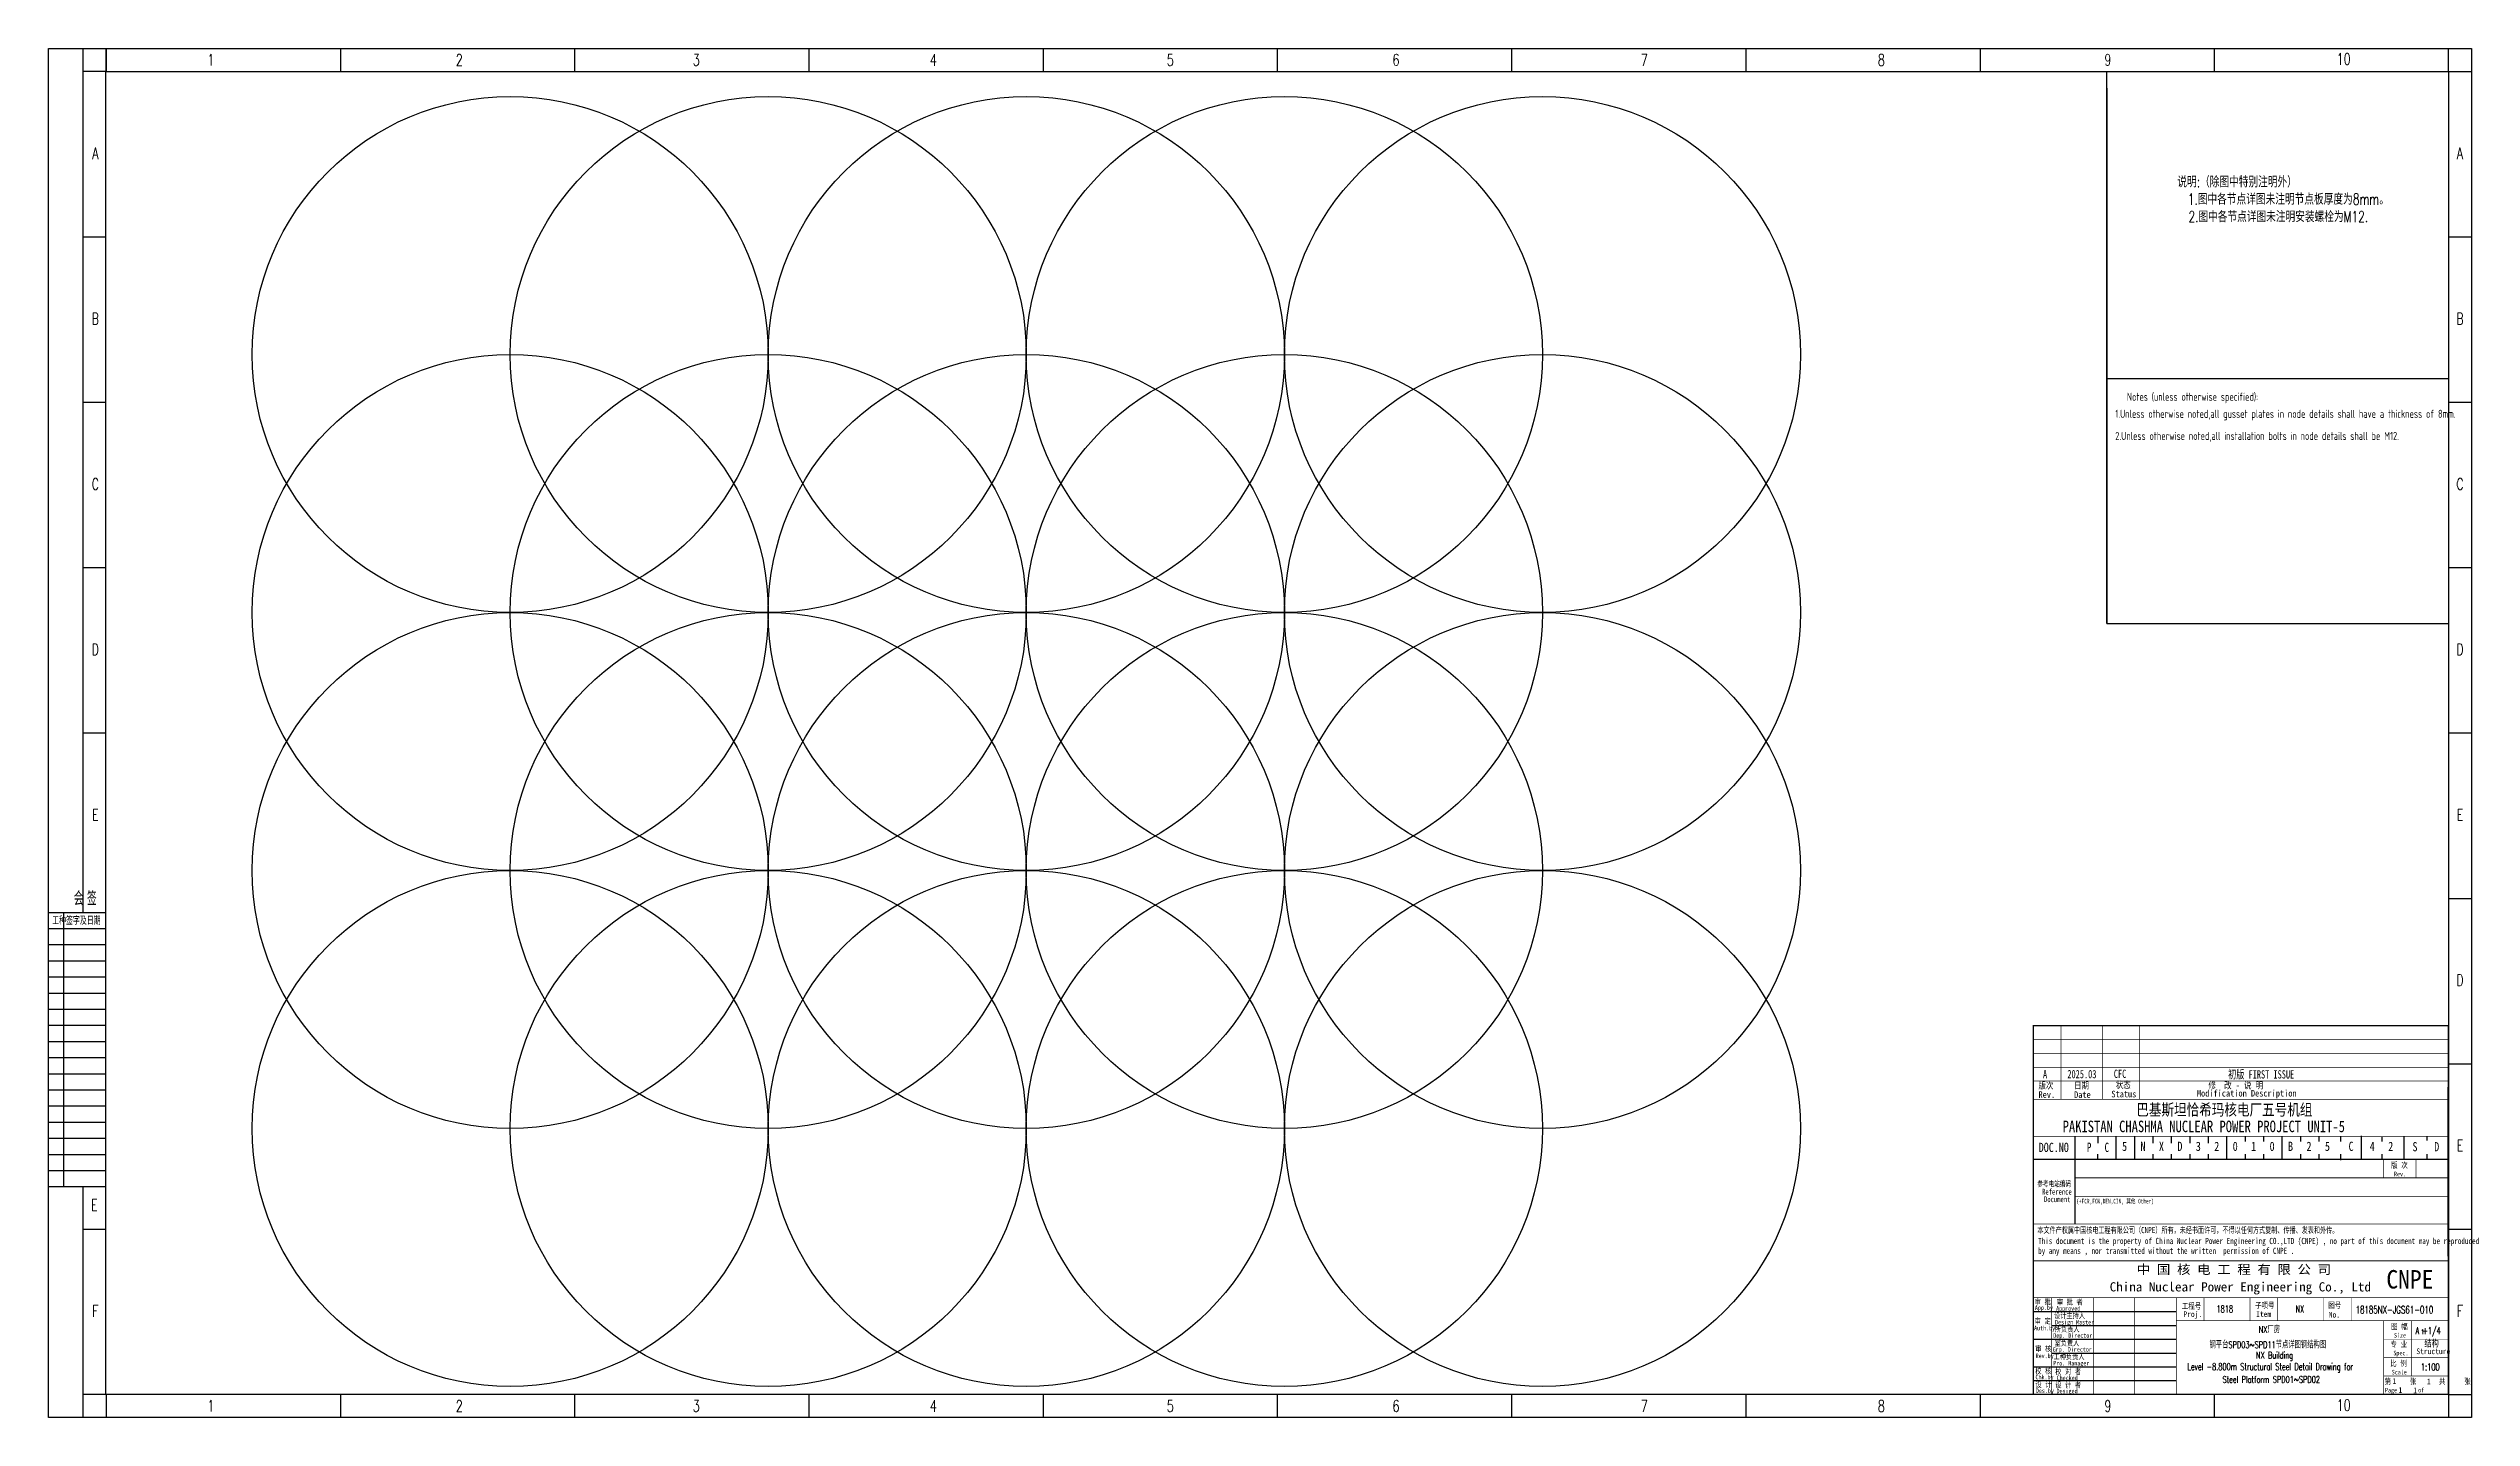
# Model space of a CAD drawing. Extents: x 8986 to 134227, y 7133 to 940687.
# Drawn here: x 15804 to 120905, y 80669 to 140069 of the extents above; entities that cross this region are included whole.
import ezdxf
from ezdxf.enums import TextEntityAlignment as Align

# ---------------------------------------------------------------- set-up
doc = ezdxf.new("R2010")
doc.units = 0
doc.linetypes.add('CONTINOUS', pattern=[0])
doc.layers.get('0').update_dxf_attribs({"linetype": 'CONTINUOUS'})
for name, color, linetype in [('1', 1, 'CONTINUOUS'), ('C77(文本)', 3, 'CONTINUOUS'), ('PDIM', 3, 'CONTINUOUS'), ('PUB_TEXT', 7, 'CONTINUOUS'), ('TK', 7, 'CONTINUOUS'), ('图框', 4, 'CONTINOUS'), ('标注', 3, 'CONTINUOUS')]:
    doc.layers.add(name, color=color, linetype=linetype)
doc.styles.add('1', font='ROMANS', dxfattribs={"width": 0.7, "bigfont": 'HZTXT'})
doc.styles.add('bine', font='binee.shx', dxfattribs={"width": 0.7, "bigfont": 'binec.shx'})
doc.styles.add('CHINESE-3', font='romand.shx', dxfattribs={"width": 0.8, "bigfont": 'ochinese.shx'})
doc.styles.add('HZ', font='TXT.shx', dxfattribs={"width": 0.7, "bigfont": 'hz.shx'})
doc.styles.add('RH', font='romans.shx', dxfattribs={"width": 0.7, "bigfont": 'hz.shx'})
doc.styles.add('ROMAND', font='romand.shx', dxfattribs={"width": 0.7, "bigfont": 'ochinese.shx'})
doc.styles.add('TSSD_Rein', font='Tssdeng.shx', dxfattribs={"width": 0.7, "bigfont": 'hztxt.shx'})
doc.styles.add('宋体', font='', dxfattribs={"width": 0.7})
doc.styles.add('汉字', font='STFANGSO.TTF', dxfattribs={"width": 0.8, "height": 4})
doc.styles.get('宋体').set_extended_font_data('SimSun')

# ---------------------------------------------------------------- blocks, each defined once
blk = doc.blocks.new('*U45')
at = {"layer": '图框'}
blk.add_line((0, 500), (0, -500), dxfattribs=at)
blk = doc.blocks.new('*U46')
at = {"color": 0, "linetype": 'ByBlock', "lineweight": -2, "transparency": 16777216}
for p in [(0, 0), (10160, 0), (20320, 0), (30480, 0), (40640, 0), (50800, 0), (60960, 0), (71120, 0), (81280, 0), (91440, 0)]:
    blk.add_blockref('*U45', p, dxfattribs=at)
blk = doc.blocks.new('*U47')
at = {"layer": '图框'}
blk.add_line((0, 500), (0, -500), dxfattribs=at)
blk = doc.blocks.new('*U48')
at = {"color": 0, "linetype": 'ByBlock', "lineweight": -2, "transparency": 16777216}
for p in [(0, 0), (10160, 0), (20320, 0), (30480, 0), (40640, 0), (50800, 0), (60960, 0), (71120, 0), (81280, 0), (91440, 0)]:
    blk.add_blockref('*U47', p, dxfattribs=at)
blk = doc.blocks.new('会签')
at = {"color": 0}
for p, q in [((3629.7, -1305.7), (3604.7, -1305.7)), ((3629.7, -1312.7), (3604.7, -1312.7)), ((3611.4, -1424.7), (3611.4, -1305.7)), ((3629.7, -1319.7), (3604.7, -1319.7)), ((3629.7, -1326.7), (3604.7, -1326.7)), ((3629.7, -1333.7), (3604.7, -1333.7)), ((3629.7, -1340.7), (3604.7, -1340.7)), ((3629.7, -1347.7), (3604.7, -1347.7)), ((3629.7, -1354.7), (3604.7, -1354.7)), ((3629.7, -1361.7), (3604.7, -1361.7)), ((3629.7, -1368.7), (3604.7, -1368.7)), ((3629.7, -1375.7), (3604.7, -1375.7)), ((3629.7, -1382.7), (3604.7, -1382.7)), ((3629.7, -1389.7), (3604.7, -1389.7)), ((3629.7, -1396.7), (3604.7, -1396.7)), ((3629.7, -1403.7), (3604.7, -1403.7)), ((3629.7, -1410.7), (3604.7, -1410.7)), ((3629.7, -1417.7), (3604.7, -1417.7)), ((3629.7, -1424.7), (3604.7, -1424.7))]:
    blk.add_line(p, q, dxfattribs=at)
at = {"color": 0, "style": 'bine', "width": 0.7}
for s, height, p in [('会 签  ', 6, (3622.2, -1302.5)), ('工种签字及日期', 3.3, (3616.8, -1310.9))]:
    blk.add_text(s, height=height, dxfattribs=at).set_placement(p, align=Align.CENTER)

msp = doc.modelspace()

# ---------------------------------------------------------------- linework, layer by layer
at = {"color": 1}
for p, q in [((105091, 115123), (105091, 139069)), ((105091, 125747), (119905, 125747)), ((105091, 115123), (119905, 115123))]:
    msp.add_line(p, q, dxfattribs=at)
at = {"color": 4, "linetype": 'Continuous'}
msp.add_line((103697, 92869), (103697, 89069), dxfattribs=at)
at = {"color": 4}
msp.add_line((104697, 92869), (104697, 92569), dxfattribs=at)
for centre in [(35832, 126789), (47025, 126789), (58218, 126789), (69412, 126789), (80605, 126789), (35832, 115596), (47025, 115596), (58218, 115596), (69412, 115596), (80605, 115596), (35832, 104402), (47025, 104402), (58218, 104402), (69412, 104402), (80605, 104402), (35832, 93209), (47025, 93209), (58218, 93209), (69412, 93209), (80605, 93209)]:
    msp.add_circle(centre, 11193)
at = {"layer": '1', "color": 4}
for p, q in [((119864, 95005), (119864, 95005)), ((119864, 95005), (119864, 95005)), ((119864, 95005), (119864, 95005)), ((119864, 95005), (119864, 95005)), ((119864, 95005), (119864, 95005)), ((119864, 95005), (119864, 95005)), ((119864, 95005), (119864, 95005)), ((119864, 95005), (119864, 95005)), ((119897, 87674), (119897, 95005)), ((119897, 87674), (119897, 95005)), ((104697, 92769), (104697, 92769)), ((105497, 91869), (105497, 92869)), ((106297, 91869), (106297, 92869)), ((107097, 92569), (107097, 92869)), ((107897, 92569), (107897, 92869)), ((108697, 92569), (108697, 92869)), ((109497, 92569), (109497, 92869)), ((110297, 91869), (110297, 92869)), ((111097, 92640), (111097, 92869)), ((111897, 92640), (111897, 92869)), ((112697, 91869), (112697, 92869)), ((113497, 92640), (113497, 92869)), ((114297, 92640), (114297, 92869)), ((115234, 92640), (115234, 92869)), ((116134, 91890), (116134, 92890)), ((117034, 92640), (117034, 92840)), ((117984, 91869), (117984, 92869)), ((118984, 92690), (118984, 92879)), ((119867, 93493), (119867, 93493)), ((119867, 93493), (119867, 93493)), ((119867, 93493), (119867, 93493)), ((119867, 93493), (119867, 93493)), ((119897, 91869), (101897, 91869)), ((104697, 91869), (104697, 92090)), ((107097, 91869), (107097, 92090)), ((107897, 91869), (107897, 92090)), ((108697, 91869), (108697, 92090)), ((109497, 91869), (109497, 92090)), ((111097, 91869), (111097, 92090)), ((111897, 91869), (111897, 92090)), ((113497, 91869), (113497, 92090)), ((114297, 91869), (114297, 92090)), ((115234, 91840), (115234, 92090)), ((117034, 91890), (117034, 92090)), ((118984, 91890), (118984, 92090)), ((101897, 85269), (108097, 85269)), ((102697, 84669), (108097, 84669)), ((101897, 84069), (108097, 84069)), ((102697, 83469), (108097, 83469)), ((101897, 82869), (108097, 82869)), ((101897, 82269), (108097, 82269)), ((119897, 81669), (101897, 81669)), ((119897, 81669), (101897, 81669)), ((119897, 81669), (101897, 81669)), ((119897, 81669), (101897, 81669)), ((119897, 81669), (101897, 81669)), ((119897, 81669), (101897, 81669))]:
    msp.add_line(p, q, dxfattribs=at)
at = {"layer": '1', "color": 4, "ltscale": 0.8}
msp.add_line((101897, 91258), (101897, 85108), dxfattribs=at)
at = {"layer": '1', "color": 4, "const_width": 50}
for points in [[(101897, 81669), (119897, 81669), (119897, 97669), (101897, 97669)], [(101897, 87469), (119897, 87469), (119897, 81669), (101897, 81669)]]:
    msp.add_lwpolyline(points, close=True, dxfattribs=at)
at = {"layer": '1', "color": 4}
for points, const_width in [([(101897, 97069), (119897, 97069)], 30), ([(103097, 97669), (103097, 94469)], 30), ([(104897, 97669), (104897, 94469)], 30), ([(106497, 97669), (106497, 94469)], 30), ([(101897, 96469), (119897, 96469)], 30), ([(101897, 95869), (119897, 95869)], 30), ([(101897, 95269), (119897, 95269)], 30), ([(101897, 94469), (119897, 94469)], 30), ([(101897, 92869), (119897, 92869)], 30), ([(103697, 92869), (103697, 89069)], 30), ([(101897, 91869), (119897, 91869)], 30), ([(117097, 91869), (117097, 91069)], 30), ([(118497, 91869), (118497, 91069)], 30), ([(103697, 91069), (119897, 91069)], 30), ([(103697, 90269), (119897, 90269)], 30), ([(101897, 89069), (119897, 89069)], 30), ([(101897, 85869), (119897, 85869)], 30), ([(102697, 85869), (102697, 81669)], 30), ([(102697, 85869), (102697, 81669)], 30), ([(104497, 85869), (104497, 81669)], 30), ([(106297, 85869), (106297, 81669)], 30), ([(108097, 85869), (108097, 81669)], 30), ([(109297, 85869), (109297, 84869)], 25), ([(111297, 85869), (111297, 84869)], 25), ([(112497, 85869), (112497, 84869)], 25), ([(114497, 85869), (114497, 84869)], 25), ([(115697, 85869), (115697, 84869)], 25), ([(108097, 84869), (119897, 84869)], 30), ([(117097, 84869), (117097, 81669)], 30), ([(119897, 84069), (117097, 84069)], 25), ([(118297, 84869), (118297, 82469)], 25), ([(119897, 83269), (117097, 83269)], 25), ([(119897, 82469), (117097, 82469)], 25)]:
    msp.add_lwpolyline(points, dxfattribs=dict(at, const_width=const_width))
at = {"layer": 'PDIM'}
for q in [(105091, 115123), (105091, 125747), (105091, 118047)]:
    msp.add_line((105091, 138347), q, dxfattribs=at)
at = {"layer": '图框'}
for p, q in [((15805, 140069), (120905, 140069)), ((15805, 80669), (15805, 140069)), ((17305, 102569), (17305, 140069)), ((18305, 139069), (18305, 140069)), ((119905, 139069), (119905, 140069)), ((120905, 140069), (120905, 80669)), ((18305, 139069), (17305, 139069)), ((119905, 139069), (120905, 139069)), ((17305, 131894), (18305, 131894)), ((119905, 131894), (120905, 131894)), ((17305, 124719), (18305, 124719)), ((119905, 124719), (120905, 124719)), ((17305, 117544), (18305, 117544)), ((119905, 117544), (120905, 117544)), ((17305, 110369), (18305, 110369)), ((119905, 110369), (119905, 81669)), ((119905, 110369), (119905, 81669)), ((119905, 110369), (119905, 81669)), ((119905, 110369), (119905, 81669)), ((119905, 110369), (120905, 110369)), ((119905, 103194), (120905, 103194)), ((119905, 96019), (120905, 96019)), ((17305, 80669), (17305, 90671)), ((17305, 88844), (18305, 88844)), ((119905, 88844), (120905, 88844)), ((18305, 81669), (17305, 81669)), ((119905, 81669), (119905, 80669)), ((119905, 81669), (120905, 81669)), ((120905, 80669), (15805, 80669))]:
    msp.add_line(p, q, dxfattribs=at)
at = {"layer": '图框', "color": 1}
for p, q in [((18297, 81669), (18297, 139069)), ((18305, 139069), (119905, 139069)), ((119905, 139069), (119905, 81669)), ((119905, 81669), (18305, 81669))]:
    msp.add_line(p, q, dxfattribs=at)
at = {"layer": '图框', "color": 4}
msp.add_line((119897, 81669), (101897, 81669), dxfattribs=at)
msp.add_line((119897, 81669), (101897, 81669), dxfattribs=at)
msp.add_line((119897, 81669), (101897, 81669), dxfattribs=at)
msp.add_line((119897, 81669), (101897, 81669), dxfattribs=at)

# ---------------------------------------------------------------- block references
at = {"linetype": 'Continuous'}
for name, p in [('*U48', (18305, 139569)), ('*U46', (18305, 81169))]:
    msp.add_blockref(name, p, dxfattribs=at)
at = {"color": 0, "xscale": 100, "yscale": 100, "zscale": 100}
msp.add_blockref('会签', (-344665, 233142), dxfattribs=at)

# ---------------------------------------------------------------- texts
at = {"color": 4, "linetype": 'Continuous', "style": '宋体', "width": 0.8}
for s, p in [('PAKISTAN CHASHMA NUCLEAR POWER PROJECT UNIT-5', (103169, 93050)), ('巴基斯坦恰希玛核电厂五号机组', (106364, 93776))]:
    msp.add_text(s, height=500, dxfattribs=at).set_placement(p)
for s, p in [('5', (105746, 92116)), ('N', (106546, 92116)), ('X', (107346, 92116)), ('D', (108146, 92116)), ('3', (108946, 92116)), ('2', (109746, 92116)), ('0', (110546, 92116)), ('B', (112946, 92116)), ('2', (113746, 92116)), ('5', (114546, 92116)), ('C', (115572, 92116)), ('4', (116491, 92116)), ('2', (117291, 92116)), ('S', (118343, 92099)), ('D', (119287, 92099))]:
    msp.add_text(s, height=400, dxfattribs=at).set_placement(p, align=Align.BOTTOM_LEFT)
at = {"color": 2, "linetype": 'Continuous', "style": '宋体', "width": 0.8}
for s, p in [('1', (111346, 92116)), ('0', (112146, 92116))]:
    msp.add_text(s, height=400, dxfattribs=at).set_placement(p, align=Align.BOTTOM_LEFT)
at = {"color": 4, "linetype": 'Continuous', "char_height": 400, "attachment_point": 5, "style": '宋体'}
for s, width, insert in [('P', 577.48, (104318, 92397)), ('C', 676.01, (105084, 92390))]:
    msp.add_mtext_dynamic_manual_height_columns(s, width=width, gutter_width=100, heights=[0], dxfattribs=dict(at, insert=insert))
at = {"layer": '1', "color": 4}
for s, height, style, width, p in [('A', 360, '宋体', 0.7, (102316, 95381)), ('2025.03', 360, '宋体', 0.7, (103375, 95390)), ('CFC', 360, '宋体', 0.7, (105390, 95403)), ('初版 FIRST ISSUE', 360, '宋体', 0.7, (110348, 95378)), ('版次', 288, '汉字', 0.8, (102122, 94934)), ('Rev.', 288, '汉字', 0.8, (102122, 94538)), ('Date', 288, '汉字', 0.8, (103667, 94532)), ('日期 ', 288, '汉字', 0.8, (103667, 94935)), ('Status', 288, '汉字', 0.8, (105284, 94560)), ('状态', 288, '汉字', 0.8, (105475, 94956)), ('Modification Description', 288, '汉字', 0.8, (108992, 94597)), ('修  改 - 说 明', 288, '汉字', 0.8, (109492, 94940)), ('DOC.NO', 400, '宋体', 0.8, (102132, 92190)), ('版 次', 250, '汉字', 0.8, (117416, 91495)), ('Rev.', 200, '汉字', 0.8, (117542, 91136)), ('App.by', 200, '汉字', 0.8, (101964, 85337)), ('审 批', 240, '汉字', 0.8, (101961, 85570)), ('设计主持人', 240, '汉字', 0.8, (102796, 84972)), ('Approved', 200, '汉字', 0.8, (102887, 85303)), ('审 批 者', 240, '汉字', 0.8, (102919, 85562)), ('Proj.', 250, '汉字', 0.8, (108407, 85029)), ('Item', 250, '汉字', 0.8, (111564, 85033)), ('No.', 250, '汉字', 0.8, (114712, 85005)), ('Auth.by', 200, '汉字', 0.8, (101930, 84452)), ('审 定', 240, '汉字', 0.8, (101957, 84740)), ('Dep. Director', 200, '汉字', 0.8, (102759, 84129)), ('所负责人', 240, '汉字', 0.8, (102828, 84386)), ('Design Master', 200, '汉字', 0.8, (102840, 84705)), ('图 幅', 250, '汉字', 0.8, (117416, 84495)), ('Size', 200, '汉字', 0.8, (117542, 84136)), ('审 核', 240, '汉字', 0.8, (101981, 83534)), ('Rev.by', 200, '汉字', 0.8, (101998, 83247)), ('Grp. Director', 200, '汉字', 0.8, (102740, 83527)), ('Pro. Manager', 200, '汉字', 0.8, (102760, 82927)), ('工种负责人', 240, '汉字', 0.8, (102774, 83193)), ('室负责人', 240, '汉字', 0.8, (102817, 83783)), ('比 例', 250, '汉字', 0.8, (117376, 82898)), ('专 业', 250, '汉字', 0.8, (117389, 83727)), ('Spec.', 200, '汉字', 0.8, (117514, 83367)), ('Structure', 250, '汉字', 0.8, (118512, 83419)), ('校 核', 240, '汉字', 0.8, (101982, 82571)), ('设 计', 240, '汉字', 0.8, (101990, 81978)), ('Chk.by', 200, '汉字', 0.8, (101991, 82327)), ('校 对 者', 240, '汉字', 0.8, (102850, 82548)), ('设 计 者', 240, '汉字', 0.8, (102850, 81963)), ('Checked', 200, '汉字', 0.8, (102907, 82291)), ('第     张      共     张', 250, '汉字', 0.8, (117136, 82113)), ('Scale', 200, '汉字', 0.8, (117444, 82538)), ('1', 250, '汉字', 0.8, (117476, 82124)), ('1', 250, '汉字', 0.8, (118971, 82109)), ('Des.by', 200, '汉字', 0.8, (102006, 81733)), ('Desiged', 200, '汉字', 0.8, (102903, 81721)), ('Page       of  ', 200, '汉字', 0.8, (117152, 81758)), ('1', 250, '汉字', 0.8, (117737, 81735)), ('1', 250, '汉字', 0.8, (118374, 81724))]:
    msp.add_text(s, height=height, dxfattribs=dict(at, style=style, width=width)).set_placement(p)
at = {"layer": '1', "color": 4, "ltscale": 0.8}
for s, height, style, width, p in [('参考电站编码', 250, '宋体', 0.7, (102067, 90689)), ('Reference', 250, '宋体', 0.7, (102278, 90344)), ('Document', 250, '宋体', 0.7, (102361, 90014)), ('(+FCR,FCN,DEN,CIN, 其他 Other)', 200, '宋体', 0.7, (103764, 89958)), ('本文件产权属中国核电工程有限公司（CNPE）所有，未经书面许可，不得以任何方式复制、传播、发表和外传。', 270, '宋体', 0.7, (102074, 88669)), ('This document is the property of China Nuclear Power Engineering CO.,LTD (CNPE) , no part of this document may be reproduced ', 270, '宋体', 0.7, (102106, 88195)), ('by any means , nor transmitted without the written  permission of CNPE .', 270, '宋体', 0.7, (102106, 87770)), ('工程号', 250, '汉字', 0.8, (108339, 85381)), ('子项号', 250, '汉字', 0.8, (111519, 85413)), ('图号', 250, '汉字', 0.8, (114690, 85420))]:
    msp.add_text(s, height=height, dxfattribs=dict(at, style=style, width=width)).set_placement(p)
at = {"layer": '1', "color": 4, "style": '宋体'}
for s, width, p, p2 in [('中 国 核 电 工 程 有 限 公 司', 1.015354, (106389, 86895), (114811, 86895)), ('China Nuclear Power Engineering Co., Ltd', 0.990448, (105210, 86140), (116542, 86140))]:
    msp.add_text(s, height=400, dxfattribs=dict(at, width=width)).set_placement(p, p2, align=Align.FIT)
at = {"layer": 'C77(文本)', "color": 7, "linetype": 'Continuous', "style": '1', "width": 0.7}
for s, p in [('说明:（除图中特别注明外）', (108144, 134042)), ('1.图中各节点详图未注明节点板厚度为8mm。', (108600, 133291)), ('2.图中各节点详图未注明安装螺栓为M12.', (108625, 132532))]:
    msp.add_text(s, height=480, dxfattribs=at).set_placement(p)
at = {"layer": 'C77(文本)', "style": 'TSSD_Rein', "width": 0.7}
for s, p in [(' Notes (unless otherwise specified):   ', (105789, 124782)), ('1.Unless otherwise noted,all gusset plates in node details shall have a thickness of 8mm.', (105453, 124042)), ('2.Unless otherwise noted,all installation bolts in node details shall be M12.', (105453, 123083))]:
    msp.add_text(s, height=350, dxfattribs=at).set_placement(p)
at = {"layer": 'PUB_TEXT', "color": 4, "style": '宋体', "width": 0.891618}
msp.add_text('CNPE', height=800, dxfattribs=at).set_placement((117211, 86267), (119252, 86267), align=Align.FIT)
at = {"layer": 'TK', "color": 4}
for s, style, width, p in [('1818', 'ROMAND', 0.7, (109841, 85231)), ('NX', 'ROMAND', 0.7, (113271, 85231)), ('结构', 'CHINESE-3', 0.8, (118861, 83712))]:
    msp.add_text(s, height=300, dxfattribs=dict(at, style=style, width=width)).set_placement(p)
at = {"layer": 'TK', "color": 2, "style": 'RH', "width": 0.7}
for s, p in [('NX厂房', (111675, 84338)), ('Level -8.800m Structural Steel Detail Drawing for', (108579, 82725)), ('钢平台SPD03~SPD11节点详图钢结构图', (109541, 83675)), ('NX Building', (111553, 83225)), (' Steel Platform SPD01~SPD02', (109959, 82170))]:
    msp.add_text(s, height=300, dxfattribs=at).set_placement(p)
at = {"layer": 'TK', "color": 0, "style": 'ROMAND', "width": 0.7}
for s, height, p in [('A +1/4', 300, (118473, 84289)), ('1', 200, (118709, 84289))]:
    msp.add_text(s, height=height, dxfattribs=at).set_placement(p)
at = {"layer": 'TK', "style": 'ROMAND', "width": 0.7}
msp.add_text('1:100', height=300, dxfattribs=at).set_placement((118712, 82716))
at = {"layer": '图框', "style": 'HZ', "width": 0.7}
for s, p in [('1', (22852, 139325)), ('2', (33623, 139319)), ('3', (43903, 139319)), ('4', (54184, 139319)), ('5', (64464, 139319)), ('6', (74254, 139323)), ('7', (85025, 139319)), ('8', (95305, 139319)), ('9', (105133, 139323)), ('10', (115359, 139358)), ('A', (17838, 135269)), ('A', (120401, 135269)), ('B', (17838, 128094)), ('B', (120401, 128094)), ('C', (17838, 120919)), ('C', (120401, 120919)), ('D', (17838, 113744)), ('D', (120401, 113744)), ('E', (17838, 106569)), ('E', (120401, 106569)), ('D', (120401, 99394)), ('E', (120401, 92219)), ('E', (17793, 89637)), ('F', (17838, 85044)), ('F', (120401, 85044)), ('1', (22852, 80925)), ('2', (33623, 80919)), ('3', (43903, 80919)), ('4', (54184, 80919)), ('5', (64464, 80919)), ('6', (74254, 80923)), ('7', (85025, 80919)), ('8', (95305, 80919)), ('9', (105133, 80923)), ('10', (115359, 80958))]:
    msp.add_text(s, height=500, dxfattribs=at).set_placement(p, align=Align.CENTER)
at = {"layer": '标注', "color": 4, "ltscale": 0.001, "style": 'ROMAND', "width": 0.7}
msp.add_text('18185NX-JGS61-010', height=320, dxfattribs=at).set_placement((115876, 85189))

doc.saveas('drawing.dxf')
